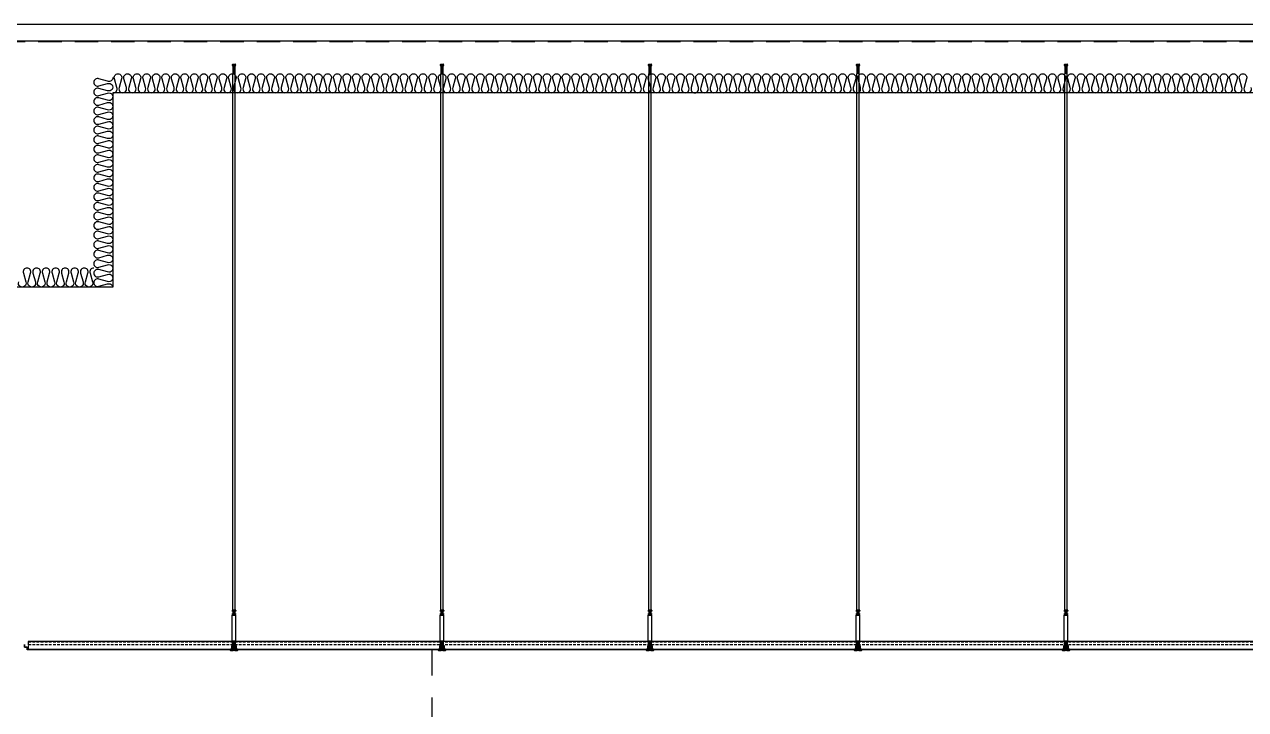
# Model space of a CAD drawing. Header units: millimetres. Extents: x 19868 to 801382, y -4805 to 85279.
# Drawn here: x 138738 to 145783, y 71034 to 74983 of the extents above; entities that cross this region are included whole.
import ezdxf

# ---------------------------------------------------------------- set-up
doc = ezdxf.new("R2010")
doc.units = ezdxf.units.MM
doc.header["$LTSCALE"] = 250
for name, pattern in [('A2', [8, 2, -2, 2, -2]), ('CENTER', [50.8, 31.75, -6.35, 6.35, -6.35]), ('CENTER2', [28.575, 19.05, -3.175, 3.175, -3.175]), ('H1', [1.5, 1, -0.5]), ('HID', [2.8, 1.8, -1]), ('HIDDEN', [9.525, 6.35, -3.175])]:
    doc.linetypes.add(name, pattern=pattern)
for name, color, linetype in [('A-ETC-SERVER', 5, 'H1'), ('A-FIN-8', 8, 'Continuous'), ('A-HAT-WIREMESH', 9, 'g_mesh'), ('A-WP', 1, 'HID'), ('C-1', 252, 'Continuous'), ('C-HANGER', 8, 'Continuous'), ('C-HANGER-C', 8, 'Continuous'), ('C-sec', 252, 'Continuous'), ('C-STL4', 252, 'Continuous'), ('C-STL6', 8, 'Continuous'), ('C-T-BAR MAIN-', 252, 'Continuous'), ('C-삼성엔지니어링_CEILING', 252, 'Continuous'), ('C-압출', 252, 'Continuous'), ('ISL', 251, 'Continuous'), ('MO-S', 3, 'Continuous')]:
    doc.layers.add(name, color=color, linetype=linetype)
doc.layers.add('C-중심선', color=252, linetype='CENTER2', lineweight=20)
doc.styles.add('Gdim', font='')
doc.styles.get('Gdim').set_extended_font_data('Dotum')
doc.linetypes.add('g_mesh', pattern='A,10,-0.8,["X",Gdim,S=0.6,R=0,X=-0.15,Y=-0.3],-0.8', length=11.6)

# ---------------------------------------------------------------- blocks, each defined once
blk = doc.blocks.new('A$C8f9dbc63')
at = {"layer": 'A-ETC-SERVER', "color": 8, "linetype": 'HID', "ltscale": 0.5}
blk.add_line((0, 2650), (0, 4200), dxfattribs=at)
blk = doc.blocks.new('usgh')
at = {"layer": 'C-STL4'}
blk.add_lwpolyline([(1763311, 329517), (1763311, 329599), (1763381, 329599), (1763381, 329517)], close=True, dxfattribs=at)
at = {"layer": 'C-압출', "color": 252, "linetype": 'Continuous', "lineweight": 40, "extrusion": (0, 0, -1)}
for p, q in [((1763325, 329522), (1763320, 329517)), ((1763325, 329599), (1763322, 329596)), ((1763322, 329596), (1763325, 329592)), ((1763325, 329592), (1763322, 329588)), ((1763322, 329588), (1763325, 329584)), ((1763325, 329584), (1763322, 329580)), ((1763322, 329580), (1763325, 329576)), ((1763325, 329576), (1763322, 329572)), ((1763322, 329572), (1763325, 329568)), ((1763325, 329568), (1763322, 329565)), ((1763322, 329565), (1763325, 329561)), ((1763325, 329561), (1763322, 329557)), ((1763322, 329557), (1763325, 329553)), ((1763325, 329553), (1763322, 329549)), ((1763322, 329549), (1763325, 329545)), ((1763325, 329545), (1763322, 329541)), ((1763322, 329541), (1763325, 329538)), ((1763325, 329538), (1763322, 329534)), ((1763322, 329534), (1763325, 329530)), ((1763325, 329530), (1763322, 329526)), ((1763322, 329526), (1763325, 329522)), ((1763363, 329517), (1763368, 329522)), ((1763364, 329596), (1763368, 329599)), ((1763368, 329592), (1763364, 329596)), ((1763364, 329588), (1763368, 329592)), ((1763368, 329584), (1763364, 329588)), ((1763364, 329580), (1763368, 329584)), ((1763368, 329576), (1763364, 329580)), ((1763364, 329572), (1763368, 329576)), ((1763368, 329568), (1763364, 329572)), ((1763364, 329565), (1763368, 329568)), ((1763368, 329561), (1763364, 329565)), ((1763364, 329557), (1763368, 329561)), ((1763368, 329553), (1763364, 329557)), ((1763364, 329549), (1763368, 329553)), ((1763368, 329545), (1763364, 329549)), ((1763364, 329541), (1763368, 329545)), ((1763368, 329538), (1763364, 329541)), ((1763364, 329534), (1763368, 329538)), ((1763368, 329530), (1763364, 329534)), ((1763364, 329526), (1763368, 329530)), ((1763368, 329522), (1763364, 329526))]:
    blk.add_line(p, q, dxfattribs=at)
at = {"layer": 'C-중심선'}
blk.add_line((1763346, 329623), (1763346, 329480), dxfattribs=at)
blk = doc.blocks.new('r6okghj')
at = {"layer": 'C-삼성엔지니어링_CEILING'}
for p, q in [((1770244, 316436), (1770234, 316431)), ((1770244, 316390), (1770234, 316396)), ((1770344, 316436), (1770244, 316436)), ((1770253, 316436), (1770264, 316431)), ((1770253, 316390), (1770264, 316396)), ((1770274, 316436), (1770264, 316431)), ((1770264, 316396), (1770264, 316431)), ((1770274, 316390), (1770264, 316396)), ((1770314, 316436), (1770324, 316431)), ((1770314, 316390), (1770324, 316396)), ((1770334, 316436), (1770324, 316431)), ((1770324, 316396), (1770324, 316431)), ((1770334, 316390), (1770324, 316396)), ((1770344, 316436), (1770354, 316431)), ((1770344, 316390), (1770354, 316396))]:
    blk.add_line(p, q, dxfattribs=at)
for points in [[(1770234, 316431), (1770234, 316396)], [(1770244, 316390), (1770344, 316390)], [(1770354, 316396), (1770354, 316431)]]:
    blk.add_lwpolyline(points, dxfattribs=at)
blk = doc.blocks.new('격자틀-1')
at = {"layer": 'C-HANGER'}
for p, q in [((-16.4, 230.4), (6.3, 230.4)), ((-16.4, 230.4), (-16.4, 228.9)), ((-16.4, 228.9), (6.3, 228.9)), ((6.3, 230.4), (6.3, 228.9))]:
    blk.add_line(p, q, dxfattribs=at)
at = {"layer": 'C-HANGER-C'}
for p, q in [((-16.1, 52.1), (-16.1, 202)), ((6, 202), (-16.1, 202)), ((6, 52.1), (6, 202)), ((6, 52.1), (-16.1, 52.1))]:
    blk.add_line(p, q, dxfattribs=at)
at = {"layer": 'C-STL6', "linetype": 'CENTER2', "ltscale": 20}
blk.add_line((-5, 52.7), (-5, -5), dxfattribs=at)
at = {"layer": 'C-T-BAR MAIN-'}
blk.add_lwpolyline([(-14.3, 41.1), (-14.3, 52.1), (4.2, 52.1), (4.2, 41.1), (2.2, 41.1), (2.2, 50.1), (-12.3, 50.1), (-12.3, 41.1), (-14.3, 41.1)], dxfattribs=at)
at = {"layer": 'C-삼성엔지니어링_CEILING'}
for p, q in [((-10.7, 220.3), (-2.2, 222)), ((-10.7, 220.3), (-9.9, 221.6)), ((-10.7, 218.1), (1, 220.5)), ((-10.7, 220.3), (-9.9, 219.4)), ((-10.7, 218.1), (-9.9, 219.4)), ((-10.7, 215.9), (1, 218.3)), ((-10.7, 218.1), (-9.9, 217.2)), ((-10.7, 215.9), (-9.9, 217.2)), ((-10.7, 213.7), (1, 216.1)), ((-10.7, 215.9), (-9.9, 215)), ((-10.7, 213.7), (-9.9, 215)), ((-10.7, 213.7), (-9.9, 212.8)), ((-10.4, 213.4), (-10.4, 210.8)), ((-10.3, 222), (-9.9, 221.6)), ((-9.9, 221.6), (-7.6, 222)), ((-9.9, 221.6), (-7.6, 222)), ((-9.9, 219.4), (-0.2, 221.3)), ((-9.9, 219.4), (-0.2, 221.3)), ((-9.9, 217.2), (-0.2, 219.1)), ((-9.9, 217.2), (-0.2, 219.1)), ((-9.9, 215), (-0.2, 216.9)), ((-9.9, 215), (-0.2, 216.9)), ((-9.9, 212.8), (-0.2, 214.7)), ((-9.9, 212.8), (-0.2, 214.7)), ((-0.2, 221.3), (0.4, 222)), ((-0.2, 221.3), (1, 220.5)), ((-0.2, 219.1), (1, 220.5)), ((-0.2, 219.1), (1, 218.3)), ((-0.2, 216.9), (1, 218.3)), ((-0.2, 216.9), (1, 216.1)), ((-0.2, 214.7), (1, 216.1)), ((0.3, 215.3), (0.3, 210.8)), ((0.3, 215.3), (0.3, 210.8)), ((-14, 202), (-14, 203.8)), ((-12.4, 210.8), (-13.9, 209.9)), ((-12.4, 203.8), (-13.9, 204.7)), ((2.3, 210.8), (-12.4, 210.8)), ((2.3, 203.8), (-12.4, 203.8)), ((-11.1, 210.8), (-9.5, 209.9)), ((-11.1, 203.8), (-9.5, 204.7)), ((-8, 210.8), (-9.5, 209.9)), ((-9.5, 204.7), (-9.5, 209.9)), ((-8, 203.8), (-9.5, 204.7)), ((-2.1, 210.8), (-0.6, 209.9)), ((-2.1, 203.8), (-0.6, 204.7)), ((1, 210.8), (-0.6, 209.9)), ((-0.6, 204.7), (-0.6, 209.9)), ((1, 203.8), (-0.6, 204.7)), ((2.3, 210.8), (3.8, 209.9)), ((2.3, 203.8), (3.8, 204.7)), ((3.9, 202), (3.9, 203.8))]:
    blk.add_line(p, q, dxfattribs=at)
for points in [[(3.9, 203.8), (-14, 203.8)], [(-13.9, 209.9), (-13.9, 204.7)], [(-12.4, 203.8), (2.3, 203.8)], [(3.8, 204.7), (3.8, 209.9)]]:
    blk.add_lwpolyline(points, dxfattribs=at)
at = {"layer": 'C-압출', "linetype": 'Continuous', "lineweight": 40, "extrusion": (0, 0, -1)}
for p, q in [((-25.1, 0.3), (-25.1, 2.2)), ((-24.8, 2.5), (-12.6, 2.5)), ((-10.1, 0), (-24.8, 0)), ((-12.3, 2.8), (-12.3, 28.3)), ((-10.1, 50), (-8.3, 50)), ((-9.8, 19.7), (-9.8, 18.9)), ((-9.8, 18.9), (-9.2, 18.3)), ((-9.2, 18.3), (-9.8, 17.6)), ((-9.8, 17.6), (-9.2, 17)), ((-9.2, 17), (-9.8, 16.4)), ((-9.8, 16.4), (-9.2, 15.8)), ((-9.2, 15.8), (-9.8, 15.1)), ((-9.8, 15.1), (-9.2, 14.5)), ((-9.2, 14.5), (-9.8, 13.9)), ((-9.8, 13.9), (-9.2, 13.2)), ((-9.2, 13.2), (-9.8, 12.6)), ((-9.8, 12.6), (-9.2, 12)), ((-9.2, 12), (-9.8, 11.4)), ((-9.8, 11.4), (-9.2, 10.8)), ((-9.2, 10.8), (-9.8, 10.1)), ((-9.8, 10.1), (-9.2, 9.5)), ((-9.2, 9.5), (-9.8, 8.9)), ((-9.8, 8.9), (-9.2, 8.2)), ((-9.2, 8.2), (-9.8, 7.6)), ((-9.8, 7.6), (-9.2, 7)), ((-9.2, 7), (-9.8, 6.4)), ((-9.8, 6.4), (-9.2, 5.8)), ((-9.2, 5.8), (-9.8, 5.1)), ((-9.8, 5.1), (-9.2, 4.5)), ((-9.2, 4.5), (-9.8, 3.9)), ((-9.8, 3.9), (-9.2, 3.2)), ((-9.2, 3.2), (-9.8, 2.6)), ((-9.8, 2.6), (-9.2, 2)), ((-9.2, 2), (-9.8, 1.4)), ((-9.8, 1.4), (-9.8, 0.6)), ((-9.8, 0.6), (-9.8, 0.3)), ((-0.6, 20), (-9.5, 20)), ((-8.1, 49.7), (-8.1, 49.5)), ((-2, 49), (-2, 49.7)), ((-1.7, 50), (0.1, 50)), ((-0.9, 17.6), (-0.3, 18.3)), ((-0.3, 17), (-0.9, 17.6)), ((-0.9, 16.4), (-0.3, 17)), ((-0.3, 15.8), (-0.9, 16.4)), ((-0.9, 15.1), (-0.3, 15.8)), ((-0.3, 14.5), (-0.9, 15.1)), ((-0.9, 13.9), (-0.3, 14.5)), ((-0.3, 13.2), (-0.9, 13.9)), ((-0.9, 12.6), (-0.3, 13.2)), ((-0.3, 12), (-0.9, 12.6)), ((-0.9, 11.4), (-0.3, 12)), ((-0.3, 10.8), (-0.9, 11.4)), ((-0.9, 10.1), (-0.3, 10.8)), ((-0.3, 9.5), (-0.9, 10.1)), ((-0.9, 8.9), (-0.3, 9.5)), ((-0.3, 8.2), (-0.9, 8.9)), ((-0.9, 7.6), (-0.3, 8.2)), ((-0.3, 7), (-0.9, 7.6)), ((-0.9, 6.4), (-0.3, 7)), ((-0.3, 5.8), (-0.9, 6.4)), ((-0.9, 5.1), (-0.3, 5.8)), ((-0.3, 4.5), (-0.9, 5.1)), ((-0.9, 3.9), (-0.3, 4.5)), ((-0.3, 3.2), (-0.9, 3.9)), ((-0.9, 2.6), (-0.3, 3.2)), ((-0.3, 2), (-0.9, 2.6)), ((-0.9, 1.4), (-0.3, 2)), ((-0.3, 0.8), (-0.9, 1.4)), ((-0.3, 18.3), (-0.3, 19.7)), ((-0.3, 0.3), (-0.3, 0.8)), ((14.7, 0), (0, 0)), ((2.2, 28.3), (2.2, 2.8)), ((2.5, 2.5), (14.7, 2.5)), ((14.9, 2.2), (14.9, 0.3))]:
    blk.add_line(p, q, dxfattribs=at)
at = {"layer": 'C-압출', "linetype": 'Continuous', "lineweight": 40}
for p, q in [((-12.3, 28.3), (-12.3, 49.7)), ((-12, 50), (-8.3, 50)), ((-9.3, 31.3), (-9.3, 44.7)), ((-9, 45), (-8.3, 45)), ((-9, 31), (-1.1, 31)), ((-8.1, 49.7), (-8.1, 45.3)), ((-2, 49.7), (-2, 45.3)), ((-1.7, 50), (1.9, 50)), ((-1.7, 45), (-1.1, 45)), ((-0.8, 31.3), (-0.8, 44.7)), ((2.2, 28.3), (2.2, 49.7))]:
    blk.add_line(p, q, dxfattribs=at)
at = {"layer": 'C-압출', "linetype": 'Continuous', "lineweight": 40, "extrusion": (0, 0, -1)}
for centre, start, end in [((24.8, 0.3), 270, 0), ((12.6, 2.8), 180, 270), ((10.1, 0.3), 180, 270), ((9.5, 19.7), 0, 90), ((8.3, 49.7), 90, 180), ((1.7, 49.7), 0, 90), ((0.6, 19.7), 90, 180), ((0, 0.3), 270, 0), ((-2.5, 2.8), 270, 0), ((-14.7, 2.2), 90, 180), ((-14.7, 0.3), 180, 270)]:
    blk.add_arc(centre, 0.3, start, end, dxfattribs=at)
at = {"layer": 'C-압출', "linetype": 'Continuous', "lineweight": 40}
for centre, start, end in [((-12, 49.7), 90, 180), ((-9, 44.7), 90, 180), ((-9, 31.3), 180, 270), ((-8.3, 49.7), 0, 90), ((-8.3, 45.3), 270, 0), ((-1.7, 45.3), 180, 270), ((-1.1, 44.7), 0, 90), ((-1.1, 31.3), 270, 0), ((1.9, 49.7), 0, 90)]:
    blk.add_arc(centre, 0.3, start, end, dxfattribs=at)
at = {"layer": 'C-압출'}
blk.add_arc((-1.7, 49.7), 0.3, 90, 180, dxfattribs=at)
at = {"layer": 'C-중심선', "linetype": 'CENTER', "lineweight": 5}
blk.add_line((-14.5, 25.5), (4.4, 25.5), dxfattribs=at)
at = {"layer": 'C-HANGER-C'}
for name, p, xscale, yscale, zscale in [('r6okghj', (-263370.1, -46847), 0.1487691112046762, 0.1487691112046762, 0.1487691112046762), ('usgh', (-176673.6, -32977.4), 0.1001893939418906, 0.1001893939418906, 0.1001893939418906)]:
    blk.add_blockref(name, p, dxfattribs=dict(at, xscale=xscale, yscale=yscale, zscale=zscale))

msp = doc.modelspace()

# ---------------------------------------------------------------- linework, layer by layer
at = {"layer": 'A-FIN-8'}
msp.add_line((159320, 74886.9), (117956.4, 74886.9), dxfattribs=at)
at = {"layer": 'A-HAT-WIREMESH', "ltscale": 0.6}
msp.add_line((159330.2, 74982.9), (117946.2, 74982.9), dxfattribs=at)
at = {"layer": 'A-WP', "ltscale": 0.3}
msp.add_line((159323.1, 74881.9), (117953.4, 74881.9), dxfattribs=at)
at = {"layer": 'C-1', "linetype": 'A2'}
for p, q in [((139938.5, 74746.1), (139937.4, 74748.9)), ((139937.9, 74750), (139943.6, 74751.2)), ((139942.3, 74741.7), (139938, 74751.5)), ((139939.5, 74753.8), (139954.7, 74753.8)), ((139947.1, 74742.5), (139944.5, 74750.7)), ((139947.1, 74742.5), (139949.7, 74750.7)), ((139950.7, 74751.2), (139956.3, 74750)), ((139952, 74741.7), (139956.2, 74751.5)), ((139955.7, 74746.1), (139956.9, 74748.9)), ((141138.5, 74746.1), (141137.4, 74748.9)), ((141137.9, 74750), (141143.6, 74751.2)), ((141142.3, 74741.7), (141138, 74751.5)), ((141139.5, 74753.8), (141154.7, 74753.8)), ((141147.1, 74742.5), (141144.5, 74750.7)), ((141147.1, 74742.5), (141149.7, 74750.7)), ((141150.7, 74751.2), (141156.3, 74750)), ((141152, 74741.7), (141156.2, 74751.5)), ((141155.7, 74746.1), (141156.9, 74748.9)), ((142338.5, 74746.1), (142337.4, 74748.9)), ((142337.9, 74750), (142343.6, 74751.2)), ((142342.3, 74741.7), (142338, 74751.5)), ((142339.5, 74753.8), (142354.7, 74753.8)), ((142347.1, 74742.5), (142344.5, 74750.7)), ((142347.1, 74742.5), (142349.7, 74750.7)), ((142350.7, 74751.2), (142356.3, 74750)), ((142352, 74741.7), (142356.2, 74751.5)), ((142355.7, 74746.1), (142356.9, 74748.9)), ((143538.5, 74746.1), (143537.4, 74748.9)), ((143537.9, 74750), (143543.6, 74751.2)), ((143542.3, 74741.7), (143538, 74751.5)), ((143539.5, 74753.8), (143554.7, 74753.8)), ((143547.1, 74742.5), (143544.5, 74750.7)), ((143547.1, 74742.5), (143549.7, 74750.7)), ((143550.7, 74751.2), (143556.3, 74750)), ((143552, 74741.7), (143556.2, 74751.5)), ((143555.7, 74746.1), (143556.9, 74748.9)), ((144738.5, 74746.1), (144737.4, 74748.9)), ((144737.9, 74750), (144743.6, 74751.2)), ((144742.3, 74741.7), (144738, 74751.5)), ((144739.5, 74753.8), (144754.7, 74753.8)), ((144747.1, 74742.5), (144744.5, 74750.7)), ((144747.1, 74742.5), (144749.7, 74750.7)), ((144750.7, 74751.2), (144756.3, 74750)), ((144752, 74741.7), (144756.2, 74751.5)), ((144755.7, 74746.1), (144756.9, 74748.9)), ((139938.5, 74746.1), (139939.4, 74746.4)), ((139939.2, 74744.4), (139940, 74744.7)), ((139940.2, 74741.7), (139939.2, 74744.4)), ((139940, 74744.7), (139939.4, 74746.4)), ((139940.2, 74741.7), (139940.2, 74698.9)), ((139942.3, 74741.7), (139942.3, 74698.9)), ((139952, 74698.9), (139952, 74741.7)), ((139954, 74741.7), (139955.1, 74744.4)), ((139954, 74698.9), (139954, 74741.7)), ((139954.2, 74744.7), (139954.8, 74746.4)), ((139955.1, 74744.4), (139954.2, 74744.7)), ((139955.7, 74746.1), (139954.8, 74746.4)), ((141138.5, 74746.1), (141139.4, 74746.4)), ((141139.2, 74744.4), (141140, 74744.7)), ((141140.2, 74741.7), (141139.2, 74744.4)), ((141140, 74744.7), (141139.4, 74746.4)), ((141140.2, 74741.7), (141140.2, 74698.9)), ((141142.3, 74741.7), (141142.3, 74698.9)), ((141152, 74698.9), (141152, 74741.7)), ((141154, 74741.7), (141155.1, 74744.4)), ((141154, 74698.9), (141154, 74741.7)), ((141154.2, 74744.7), (141154.8, 74746.4)), ((141155.1, 74744.4), (141154.2, 74744.7)), ((141155.7, 74746.1), (141154.8, 74746.4)), ((142338.5, 74746.1), (142339.4, 74746.4)), ((142339.2, 74744.4), (142340, 74744.7)), ((142340.2, 74741.7), (142339.2, 74744.4)), ((142340, 74744.7), (142339.4, 74746.4)), ((142340.2, 74741.7), (142340.2, 74698.9)), ((142342.3, 74741.7), (142342.3, 74698.9)), ((142352, 74698.9), (142352, 74741.7)), ((142354, 74741.7), (142355.1, 74744.4)), ((142354, 74698.9), (142354, 74741.7)), ((142354.2, 74744.7), (142354.8, 74746.4)), ((142355.1, 74744.4), (142354.2, 74744.7)), ((142355.7, 74746.1), (142354.8, 74746.4)), ((143538.5, 74746.1), (143539.4, 74746.4)), ((143539.2, 74744.4), (143540, 74744.7)), ((143540.2, 74741.7), (143539.2, 74744.4)), ((143540, 74744.7), (143539.4, 74746.4)), ((143540.2, 74741.7), (143540.2, 74698.9)), ((143542.3, 74741.7), (143542.3, 74698.9)), ((143552, 74698.9), (143552, 74741.7)), ((143554, 74741.7), (143555.1, 74744.4)), ((143554, 74698.9), (143554, 74741.7)), ((143554.2, 74744.7), (143554.8, 74746.4)), ((143555.1, 74744.4), (143554.2, 74744.7)), ((143555.7, 74746.1), (143554.8, 74746.4)), ((144738.5, 74746.1), (144739.4, 74746.4)), ((144739.2, 74744.4), (144740, 74744.7)), ((144740.2, 74741.7), (144739.2, 74744.4)), ((144740, 74744.7), (144739.4, 74746.4)), ((144740.2, 74741.7), (144740.2, 74698.9)), ((144742.3, 74741.7), (144742.3, 74698.9)), ((144752, 74698.9), (144752, 74741.7)), ((144754, 74741.7), (144755.1, 74744.4)), ((144754, 74698.9), (144754, 74741.7)), ((144754.2, 74744.7), (144754.8, 74746.4)), ((144755.1, 74744.4), (144754.2, 74744.7)), ((144755.7, 74746.1), (144754.8, 74746.4))]:
    msp.add_line(p, q, dxfattribs=at)
for centre, radius, start, end in [((139938.1, 74749.2), 0.808, 102.52881, 201.80141), ((139939.5, 74752.2), 1.62, 90, 203.42869), ((139943.7, 74750.4), 0.808, 17.65012, 102.52881), ((139950.5, 74750.4), 0.808, 77.47119, 162.34988), ((139954.7, 74752.2), 1.62, 336.57131, 90), ((139956.1, 74749.2), 0.808, 338.19859, 77.47119), ((141138.1, 74749.2), 0.808, 102.52881, 201.80141), ((141139.5, 74752.2), 1.62, 90, 203.42869), ((141143.7, 74750.4), 0.808, 17.65012, 102.52881), ((141150.5, 74750.4), 0.808, 77.47119, 162.34988), ((141154.7, 74752.2), 1.62, 336.57131, 90), ((141156.1, 74749.2), 0.808, 338.19859, 77.47119), ((142338.1, 74749.2), 0.808, 102.52881, 201.80141), ((142339.5, 74752.2), 1.62, 90, 203.42869), ((142343.7, 74750.4), 0.808, 17.65012, 102.52881), ((142350.5, 74750.4), 0.808, 77.47119, 162.34988), ((142354.7, 74752.2), 1.62, 336.57131, 90), ((142356.1, 74749.2), 0.808, 338.19859, 77.47119), ((143538.1, 74749.2), 0.808, 102.52881, 201.80141), ((143539.5, 74752.2), 1.62, 90, 203.42869), ((143543.7, 74750.4), 0.808, 17.65012, 102.52881), ((143550.5, 74750.4), 0.808, 77.47119, 162.34988), ((143554.7, 74752.2), 1.62, 336.57131, 90), ((143556.1, 74749.2), 0.808, 338.19859, 77.47119), ((144738.1, 74749.2), 0.808, 102.52881, 201.80141), ((144739.5, 74752.2), 1.62, 90, 203.42869), ((144743.7, 74750.4), 0.808, 17.65012, 102.52881), ((144750.5, 74750.4), 0.808, 77.47119, 162.34988), ((144754.7, 74752.2), 1.62, 336.57131, 90), ((144756.1, 74749.2), 0.808, 338.19859, 77.47119)]:
    msp.add_arc(centre, radius, start, end, dxfattribs=at)
at = {"layer": 'C-HANGER'}
for p, q in [((139940, 71606.9), (139940, 74698.9)), ((139940.9, 71606.9), (139940.9, 74698.9)), ((139953.4, 71606.9), (139953.4, 74698.9)), ((139954.3, 71606.9), (139954.3, 74698.9)), ((141140, 71606.9), (141140, 74698.9)), ((141140.9, 71606.9), (141140.9, 74698.9)), ((141153.4, 71606.9), (141153.4, 74698.9)), ((141154.3, 71606.9), (141154.3, 74698.9)), ((142340, 71606.9), (142340, 74698.9)), ((142340.9, 71606.9), (142340.9, 74698.9)), ((142353.4, 71606.9), (142353.4, 74698.9)), ((142354.3, 71606.9), (142354.3, 74698.9)), ((143540, 71606.9), (143540, 74698.9)), ((143540.9, 71606.9), (143540.9, 74698.9)), ((143553.4, 71606.9), (143553.4, 74698.9)), ((143554.3, 71606.9), (143554.3, 74698.9)), ((144740, 71606.9), (144740, 74698.9)), ((144740.9, 71606.9), (144740.9, 74698.9)), ((144753.4, 71606.9), (144753.4, 74698.9)), ((144754.3, 71606.9), (144754.3, 74698.9))]:
    msp.add_line(p, q, dxfattribs=at)
at = {"layer": 'C-sec'}
for points in [[(139933.2, 71379.7), (138761.1, 71379.7, -0.361786), (138760.8, 71380), (138760.8, 71401.7), (138760.1, 71401.7), (138760.1, 71379.2, 0.414214), (138760.4, 71378.9), (139933.8, 71378.9, 0.414214), (139934.1, 71379.2), (139934.1, 71401.7), (139933.4, 71401.7), (139933.4, 71380, -0.414214), (139933.1, 71379.7)], [(141133.2, 71379.7), (139961.1, 71379.7, -0.361786), (139960.8, 71380), (139960.8, 71401.7), (139960.1, 71401.7), (139960.1, 71379.2, 0.414214), (139960.4, 71378.9), (141133.8, 71378.9, 0.414214), (141134.1, 71379.2), (141134.1, 71401.7), (141133.4, 71401.7), (141133.4, 71380, -0.414214), (141133.1, 71379.7)], [(142333.2, 71379.7), (141161.1, 71379.7, -0.361786), (141160.8, 71380), (141160.8, 71401.7), (141160.1, 71401.7), (141160.1, 71379.2, 0.414214), (141160.4, 71378.9), (142333.8, 71378.9, 0.414214), (142334.1, 71379.2), (142334.1, 71401.7), (142333.4, 71401.7), (142333.4, 71380, -0.414214), (142333.1, 71379.7)], [(143533.2, 71379.7), (142361.1, 71379.7, -0.361786), (142360.8, 71380), (142360.8, 71401.7), (142360.1, 71401.7), (142360.1, 71379.2, 0.414214), (142360.4, 71378.9), (143533.8, 71378.9, 0.414214), (143534.1, 71379.2), (143534.1, 71401.7), (143533.4, 71401.7), (143533.4, 71380, -0.414214), (143533.1, 71379.7)], [(144733.2, 71379.7), (143561.1, 71379.7, -0.361786), (143560.8, 71380), (143560.8, 71401.7), (143560.1, 71401.7), (143560.1, 71379.2, 0.414214), (143560.4, 71378.9), (144733.8, 71378.9, 0.414214), (144734.1, 71379.2), (144734.1, 71401.7), (144733.4, 71401.7), (144733.4, 71380, -0.414214), (144733.1, 71379.7)], [(145933.2, 71379.7), (144761.1, 71379.7, -0.361786), (144760.8, 71380), (144760.8, 71401.7), (144760.1, 71401.7), (144760.1, 71379.2, 0.414214), (144760.4, 71378.9), (145933.8, 71378.9, 0.414214), (145934.1, 71379.2), (145934.1, 71401.7), (145933.4, 71401.7), (145933.4, 71380, -0.414214), (145933.1, 71379.7)]]:
    msp.add_lwpolyline(points, format="xyb", dxfattribs=at)
at = {"layer": 'C-STL6'}
for p, q in [((154016.2, 71426.4), (138760.1, 71426.4)), ((138760.1, 71426.4), (138760.1, 71407.5))]:
    msp.add_line(p, q, dxfattribs=at)
at = {"layer": 'C-STL6', "linetype": 'HIDDEN', "ltscale": 0.01}
for p, q in [((154016.2, 71421.5), (138760.1, 71421.5)), ((154016.2, 71407.5), (138760.1, 71407.5))]:
    msp.add_line(p, q, dxfattribs=at)
at = {"layer": 'ISL'}
for points in [[(139250.7, 74588.9, 0.524933), (139271.3, 74618.7), (139257.6, 74669.1, -0.524856), (139278.2, 74698.9, -0.524856), (139298.8, 74669.1), (139285.1, 74618.7, 1.449198), (139326.3, 74618.7), (139312.6, 74669.1, -0.524856), (139333.2, 74698.9, -0.524856), (139353.8, 74669.1), (139340.1, 74618.7, 1.449198), (139381.3, 74618.7), (139367.6, 74669.1, -0.524856), (139388.2, 74698.9, -0.524856), (139408.8, 74669.1), (139395.1, 74618.7, 1.449198), (139436.3, 74618.7), (139422.6, 74669.1, -0.524856), (139443.2, 74698.9, -0.524856), (139463.8, 74669.1), (139450.1, 74618.7, 1.449198), (139491.3, 74618.7), (139477.6, 74669.1, -0.524856), (139498.2, 74698.9, -0.524856), (139518.8, 74669.1), (139505.1, 74618.7, 1.449198), (139546.3, 74618.7), (139532.6, 74669.1, -0.524856), (139553.2, 74698.9, -0.524856), (139573.8, 74669.1), (139560.1, 74618.7, 1.449198), (139601.3, 74618.7), (139587.6, 74669.1, -0.524856), (139608.2, 74698.9, -0.524856), (139628.8, 74669.1), (139615.1, 74618.7, 1.449198), (139656.3, 74618.7), (139642.6, 74669.1, -0.524856), (139663.2, 74698.9, -0.524856), (139683.8, 74669.1), (139670.1, 74618.7, 1.449198), (139711.3, 74618.7), (139697.6, 74669.1, -0.524856), (139718.2, 74698.9, -0.524856), (139738.8, 74669.1), (139725.1, 74618.7, 1.449198), (139766.3, 74618.7), (139752.6, 74669.1, -0.524856), (139773.2, 74698.9, -0.524856), (139793.8, 74669.1), (139780.1, 74618.7, 1.449198), (139821.3, 74618.7), (139807.6, 74669.1, -0.524856), (139828.2, 74698.9, -0.524856), (139848.8, 74669.1), (139835.1, 74618.7, 1.449198), (139876.3, 74618.7), (139862.6, 74669.1, -0.524856), (139883.2, 74698.9, -0.524856), (139903.8, 74669.1), (139890.1, 74618.7, 1.449198), (139931.3, 74618.7), (139917.6, 74669.1, -0.524856), (139938.2, 74698.9, -0.524856), (139958.8, 74669.1), (139945.1, 74618.7, 1.449198), (139986.3, 74618.7), (139972.6, 74669.1, -0.524856), (139993.2, 74698.9, -0.524856), (140013.8, 74669.1), (140000.1, 74618.7, 1.449198), (140041.3, 74618.7), (140027.6, 74669.1, -0.524856), (140048.2, 74698.9, -0.524856), (140068.8, 74669.1), (140055.1, 74618.7, 1.449198), (140096.3, 74618.7), (140082.6, 74669.1, -0.524856), (140103.2, 74698.9, -0.524856), (140123.8, 74669.1), (140110.1, 74618.7, 1.449198), (140151.3, 74618.7), (140137.6, 74669.1, -0.524856), (140158.2, 74698.9, -0.524856), (140178.8, 74669.1), (140165.1, 74618.7, 1.449198), (140206.3, 74618.7), (140192.6, 74669.1, -0.524856), (140213.2, 74698.9, -0.524856), (140233.8, 74669.1), (140220.1, 74618.7, 1.449198), (140261.3, 74618.7), (140247.6, 74669.1, -0.524856), (140268.2, 74698.9, -0.524856), (140288.8, 74669.1), (140275.1, 74618.7, 1.449198), (140316.3, 74618.7), (140302.6, 74669.1, -0.524856), (140323.2, 74698.9, -0.524856), (140343.8, 74669.1), (140330.1, 74618.7, 1.449198), (140371.3, 74618.7), (140357.6, 74669.1, -0.524856), (140378.2, 74698.9, -0.524856), (140398.8, 74669.1), (140385.1, 74618.7, 1.449198), (140426.3, 74618.7), (140412.6, 74669.1, -0.524856), (140433.2, 74698.9, -0.524856), (140453.8, 74669.1), (140440.1, 74618.7, 1.449198), (140481.3, 74618.7), (140467.6, 74669.1, -0.524856), (140488.2, 74698.9, -0.524856), (140508.8, 74669.1), (140495.1, 74618.7, 1.449198), (140536.3, 74618.7), (140522.6, 74669.1, -0.524856), (140543.2, 74698.9, -0.524856), (140563.8, 74669.1), (140550.1, 74618.7, 1.449198), (140591.3, 74618.7), (140577.6, 74669.1, -0.524856), (140598.2, 74698.9, -0.524856), (140618.8, 74669.1), (140605.1, 74618.7, 1.449198), (140646.3, 74618.7), (140632.6, 74669.1, -0.524856), (140653.2, 74698.9, -0.524856), (140673.8, 74669.1), (140660.1, 74618.7, 1.449198), (140701.3, 74618.7), (140687.6, 74669.1, -0.524856), (140708.2, 74698.9, -0.524856), (140728.8, 74669.1), (140715.1, 74618.7, 1.449198), (140756.3, 74618.7), (140742.6, 74669.1, -0.524856), (140763.2, 74698.9, -0.524856), (140783.8, 74669.1), (140770.1, 74618.7, 1.449198), (140811.3, 74618.7), (140797.6, 74669.1, -0.524856), (140818.2, 74698.9, -0.524856), (140838.8, 74669.1), (140825.1, 74618.7, 1.449198), (140866.3, 74618.7), (140852.6, 74669.1, -0.524856), (140873.2, 74698.9, -0.524856), (140893.8, 74669.1), (140880.1, 74618.7, 1.449198), (140921.3, 74618.7), (140907.6, 74669.1, -0.524856), (140928.2, 74698.9, -0.524856), (140948.8, 74669.1), (140935.1, 74618.7, 1.449198), (140976.3, 74618.7), (140962.6, 74669.1, -0.524856), (140983.2, 74698.9, -0.524856), (141003.8, 74669.1), (140990.1, 74618.7, 1.449198), (141031.3, 74618.7), (141017.6, 74669.1, -0.524856), (141038.2, 74698.9, -0.524856), (141058.8, 74669.1), (141045.1, 74618.7, 1.449198), (141086.3, 74618.7), (141072.6, 74669.1, -0.524856), (141093.2, 74698.9, -0.524856), (141113.8, 74669.1), (141100.1, 74618.7, 1.449198), (141141.3, 74618.7), (141127.6, 74669.1, -0.524856), (141148.2, 74698.9, -0.524856), (141168.8, 74669.1), (141155.1, 74618.7, 1.449198), (141196.3, 74618.7), (141182.6, 74669.1, -0.524856), (141203.2, 74698.9, -0.524856), (141223.8, 74669.1), (141210.1, 74618.7, 1.449198), (141251.3, 74618.7), (141237.6, 74669.1, -0.524856), (141258.2, 74698.9, -0.524856), (141278.8, 74669.1), (141265.1, 74618.7, 1.449198), (141306.3, 74618.7), (141292.6, 74669.1, -0.524856), (141313.2, 74698.9, -0.524856), (141333.8, 74669.1), (141320.1, 74618.7, 1.449198), (141361.3, 74618.7), (141347.6, 74669.1, -0.524856), (141368.2, 74698.9, -0.524856), (141388.8, 74669.1), (141375.1, 74618.7, 1.449198), (141416.3, 74618.7), (141402.6, 74669.1, -0.524856), (141423.2, 74698.9, -0.524856), (141443.8, 74669.1), (141430.1, 74618.7, 1.449198), (141471.3, 74618.7), (141457.6, 74669.1, -0.524856), (141478.2, 74698.9, -0.524856), (141498.8, 74669.1), (141485.1, 74618.7, 1.449198), (141526.3, 74618.7), (141512.6, 74669.1, -0.524856), (141533.2, 74698.9, -0.524856), (141553.8, 74669.1), (141540.1, 74618.7, 1.449198), (141581.3, 74618.7), (141567.6, 74669.1, -0.524856), (141588.2, 74698.9, -0.524856), (141608.8, 74669.1), (141595.1, 74618.7, 1.449198), (141636.3, 74618.7), (141622.6, 74669.1, -0.524856), (141643.2, 74698.9, -0.524856), (141663.8, 74669.1), (141650.1, 74618.7, 1.449198), (141691.3, 74618.7), (141677.6, 74669.1, -0.524856), (141698.2, 74698.9, -0.524856), (141718.8, 74669.1), (141705.1, 74618.7, 1.449198), (141746.3, 74618.7), (141732.6, 74669.1, -0.524856), (141753.2, 74698.9, -0.524856), (141773.8, 74669.1), (141760.1, 74618.7, 1.449198), (141801.3, 74618.7), (141787.6, 74669.1, -0.524856), (141808.2, 74698.9, -0.524856), (141828.8, 74669.1), (141815.1, 74618.7, 1.449198), (141856.3, 74618.7), (141842.6, 74669.1, -0.524856), (141863.2, 74698.9, -0.524856), (141883.8, 74669.1), (141870.1, 74618.7, 1.449198), (141911.3, 74618.7), (141897.6, 74669.1, -0.524856), (141918.2, 74698.9, -0.524856), (141938.8, 74669.1), (141925.1, 74618.7, 1.449198), (141966.3, 74618.7), (141952.6, 74669.1, -0.524856), (141973.2, 74698.9, -0.524856), (141993.8, 74669.1), (141980.1, 74618.7, 1.449198), (142021.3, 74618.7), (142007.6, 74669.1, -0.524856), (142028.2, 74698.9, -0.524856), (142048.8, 74669.1), (142035.1, 74618.7, 1.449198), (142076.3, 74618.7), (142062.6, 74669.1, -0.524856), (142083.2, 74698.9, -0.524856), (142103.8, 74669.1), (142090.1, 74618.7, 1.449198), (142131.3, 74618.7), (142117.6, 74669.1, -0.524856), (142138.2, 74698.9, -0.524856), (142158.8, 74669.1), (142145.1, 74618.7, 1.449198), (142186.3, 74618.7), (142172.6, 74669.1, -0.524856), (142193.2, 74698.9, -0.524856), (142213.8, 74669.1), (142200.1, 74618.7, 1.449198), (142241.3, 74618.7), (142227.6, 74669.1, -0.524856), (142248.2, 74698.9, -0.524856), (142268.8, 74669.1), (142255.1, 74618.7, 1.449198), (142296.3, 74618.7), (142282.6, 74669.1, -0.524856), (142303.2, 74698.9, -0.524856), (142323.8, 74669.1), (142310.1, 74618.7, 1.449198), (142351.3, 74618.7), (142337.6, 74669.1, -0.524856), (142358.2, 74698.9, -0.524856), (142378.8, 74669.1), (142365.1, 74618.7, 1.449198), (142406.3, 74618.7), (142392.6, 74669.1, -0.524856), (142413.2, 74698.9, -0.524856), (142433.8, 74669.1), (142420.1, 74618.7, 1.449198), (142461.3, 74618.7), (142447.6, 74669.1, -0.524856), (142468.2, 74698.9, -0.524856), (142488.8, 74669.1), (142475.1, 74618.7, 1.449198), (142516.3, 74618.7), (142502.6, 74669.1, -0.524856), (142523.2, 74698.9, -0.524856), (142543.8, 74669.1), (142530.1, 74618.7, 1.449198), (142571.3, 74618.7), (142557.6, 74669.1, -0.524856), (142578.2, 74698.9, -0.524856), (142598.8, 74669.1), (142585.1, 74618.7, 0.524933), (142605.7, 74588.9, 0.524933), (142626.3, 74618.7), (142612.6, 74669.1, -0.524856), (142633.2, 74698.9, -0.524856), (142653.8, 74669.1), (142640.1, 74618.7, 1.449198), (142681.3, 74618.7), (142667.6, 74669.1, -0.524856), (142688.2, 74698.9, -0.524856), (142708.8, 74669.1), (142695.1, 74618.7, 1.449198), (142736.3, 74618.7), (142722.6, 74669.1, -0.524856), (142743.2, 74698.9, -0.524856), (142763.8, 74669.1), (142750.1, 74618.7, 1.449198), (142791.3, 74618.7), (142777.6, 74669.1, -0.524856), (142798.2, 74698.9, -0.524856), (142818.8, 74669.1), (142805.1, 74618.7, 1.449198), (142846.3, 74618.7), (142832.6, 74669.1, -0.524856), (142853.2, 74698.9, -0.524856), (142873.8, 74669.1), (142860.1, 74618.7, 1.449198), (142901.3, 74618.7), (142887.6, 74669.1, -0.524856), (142908.2, 74698.9, -0.524856), (142928.8, 74669.1), (142915.1, 74618.7, 1.449198), (142956.3, 74618.7), (142942.6, 74669.1, -0.524856), (142963.2, 74698.9, -0.524856), (142983.8, 74669.1), (142970.1, 74618.7, 1.449198), (143011.3, 74618.7), (142997.6, 74669.1, -0.524856), (143018.2, 74698.9, -0.524856), (143038.8, 74669.1), (143025.1, 74618.7, 1.449198), (143066.3, 74618.7), (143052.6, 74669.1, -0.524855), (143073.2, 74698.9, -0.524855), (143093.8, 74669.1), (143080.1, 74618.7, 1.449198), (143121.3, 74618.7), (143107.6, 74669.1, -0.524856), (143128.2, 74698.9, -0.524856), (143148.8, 74669.1), (143135.1, 74618.7, 1.449198), (143176.3, 74618.7), (143162.6, 74669.1, -0.524856), (143183.2, 74698.9, -0.524856), (143203.8, 74669.1), (143190.1, 74618.7, 1.449198), (143231.3, 74618.7), (143217.6, 74669.1, -0.524856), (143238.2, 74698.9, -0.524856), (143258.8, 74669.1), (143245.1, 74618.7, 1.449198), (143286.3, 74618.7), (143272.6, 74669.1, -0.524856), (143293.2, 74698.9, -0.524856), (143313.8, 74669.1), (143300.1, 74618.7, 1.449198), (143341.3, 74618.7), (143327.6, 74669.1, -0.524856), (143348.2, 74698.9, -0.524856), (143368.8, 74669.1), (143355.1, 74618.7, 1.449198), (143396.3, 74618.7), (143382.6, 74669.1, -0.524856), (143403.2, 74698.9, -0.524856), (143423.8, 74669.1), (143410.1, 74618.7, 1.449198), (143451.3, 74618.7), (143437.6, 74669.1, -0.524856), (143458.2, 74698.9, -0.524856), (143478.8, 74669.1), (143465.1, 74618.7, 1.449198), (143506.3, 74618.7), (143492.6, 74669.1, -0.524856), (143513.2, 74698.9, -0.524856), (143533.8, 74669.1), (143520.1, 74618.7, 0.524933), (143540.7, 74588.9, 0.524933), (143561.3, 74618.7), (143547.6, 74669.1, -0.524856), (143568.2, 74698.9, -0.524856), (143588.8, 74669.1), (143575.1, 74618.7, 1.449198), (143616.3, 74618.7), (143602.6, 74669.1, -0.524856), (143623.2, 74698.9, -0.524856), (143643.8, 74669.1), (143630.1, 74618.7, 1.449198), (143671.3, 74618.7), (143657.6, 74669.1, -0.524856), (143678.2, 74698.9, -0.524856), (143698.8, 74669.1), (143685.1, 74618.7, 1.449198), (143726.3, 74618.7), (143712.6, 74669.1, -0.524856), (143733.2, 74698.9, -0.524856), (143753.8, 74669.1), (143740.1, 74618.7, 1.449198), (143781.3, 74618.7), (143767.6, 74669.1, -0.524856), (143788.2, 74698.9, -0.524856), (143808.8, 74669.1), (143795.1, 74618.7, 1.449198), (143836.3, 74618.7), (143822.6, 74669.1, -0.524856), (143843.2, 74698.9, -0.524856), (143863.8, 74669.1), (143850.1, 74618.7, 1.449198), (143891.3, 74618.7), (143877.6, 74669.1, -0.524856), (143898.2, 74698.9, -0.524856), (143918.8, 74669.1), (143905.1, 74618.7, 1.449198), (143946.3, 74618.7), (143932.6, 74669.1, -0.524856), (143953.2, 74698.9, -0.524856), (143973.8, 74669.1), (143960.1, 74618.7, 1.449198), (144001.3, 74618.7), (143987.6, 74669.1, -0.524856), (144008.2, 74698.9, -0.524856), (144028.8, 74669.1), (144015.1, 74618.7, 1.449198), (144056.3, 74618.7), (144042.6, 74669.1, -0.524856), (144063.2, 74698.9, -0.524856), (144083.8, 74669.1), (144070.1, 74618.7, 1.449198), (144111.3, 74618.7), (144097.6, 74669.1, -0.524856), (144118.2, 74698.9, -0.524856), (144138.8, 74669.1), (144125.1, 74618.7, 1.449198), (144166.3, 74618.7), (144152.6, 74669.1, -0.524856), (144173.2, 74698.9, -0.524856), (144193.8, 74669.1), (144180.1, 74618.7, 1.449198), (144221.3, 74618.7), (144207.6, 74669.1, -0.524856), (144228.2, 74698.9, -0.524856), (144248.8, 74669.1), (144235.1, 74618.7, 1.449198), (144276.3, 74618.7), (144262.6, 74669.1, -0.524856), (144283.2, 74698.9, -0.524856), (144303.8, 74669.1), (144290.1, 74618.7, 1.449198), (144331.3, 74618.7), (144317.6, 74669.1, -0.524856), (144338.2, 74698.9, -0.524856), (144358.8, 74669.1), (144345.1, 74618.7, 1.449198), (144386.3, 74618.7), (144372.6, 74669.1, -0.524856), (144393.2, 74698.9, -0.524856), (144413.8, 74669.1), (144400.1, 74618.7, 1.449198), (144441.3, 74618.7), (144427.6, 74669.1, -0.524856), (144448.2, 74698.9, -0.524856), (144468.8, 74669.1), (144455.1, 74618.7, 1.449198), (144496.3, 74618.7), (144482.6, 74669.1, -0.524856), (144503.2, 74698.9, -0.524856), (144523.8, 74669.1), (144510.1, 74618.7, 1.449198), (144551.3, 74618.7), (144537.6, 74669.1, -0.524856), (144558.2, 74698.9, -0.524856), (144578.8, 74669.1), (144565.1, 74618.7, 1.449198), (144606.3, 74618.7), (144592.6, 74669.1, -0.524856), (144613.2, 74698.9, -0.524856), (144633.8, 74669.1), (144620.1, 74618.7, 1.449198), (144661.3, 74618.7), (144647.6, 74669.1, -0.524856), (144668.2, 74698.9, -0.524856), (144688.8, 74669.1), (144675.1, 74618.7, 1.449198), (144716.3, 74618.7), (144702.6, 74669.1, -0.524856), (144723.2, 74698.9, -0.524856), (144743.8, 74669.1), (144730.1, 74618.7, 1.449198), (144771.3, 74618.7), (144757.6, 74669.1, -0.524856), (144778.2, 74698.9, -0.524856), (144798.8, 74669.1), (144785.1, 74618.7, 1.449198), (144826.3, 74618.7), (144812.6, 74669.1, -0.524856), (144833.2, 74698.9, -0.524856), (144853.8, 74669.1), (144840.1, 74618.7, 1.449198), (144881.3, 74618.7), (144867.6, 74669.1, -0.524856), (144888.2, 74698.9, -0.524856), (144908.8, 74669.1), (144895.1, 74618.7, 1.449198), (144936.3, 74618.7), (144922.6, 74669.1, -0.524856), (144943.2, 74698.9, -0.524856), (144963.8, 74669.1), (144950.1, 74618.7, 1.449198), (144991.3, 74618.7), (144977.6, 74669.1, -0.524856), (144998.2, 74698.9, -0.524856), (145018.8, 74669.1), (145005.1, 74618.7, 1.449198), (145046.3, 74618.7), (145032.6, 74669.1, -0.524856), (145053.2, 74698.9, -0.524856), (145073.8, 74669.1), (145060.1, 74618.7, 1.449198), (145101.3, 74618.7), (145087.6, 74669.1, -0.524856), (145108.2, 74698.9, -0.524856), (145128.8, 74669.1), (145115.1, 74618.7, 1.449198), (145156.3, 74618.7), (145142.6, 74669.1, -0.524856), (145163.2, 74698.9, -0.524856), (145183.8, 74669.1), (145170.1, 74618.7, 1.449198), (145211.3, 74618.7), (145197.6, 74669.1, -0.524856), (145218.2, 74698.9, -0.524856), (145238.8, 74669.1), (145225.1, 74618.7, 1.449198), (145266.3, 74618.7), (145252.6, 74669.1, -0.524856), (145273.2, 74698.9, -0.524856), (145293.8, 74669.1), (145280.1, 74618.7, 1.449198), (145321.3, 74618.7), (145307.6, 74669.1, -0.524856), (145328.2, 74698.9, -0.524856), (145348.8, 74669.1), (145335.1, 74618.7, 1.449198), (145376.3, 74618.7), (145362.6, 74669.1, -0.524856), (145383.2, 74698.9, -0.524856), (145403.8, 74669.1), (145390.1, 74618.7, 1.449198), (145431.3, 74618.7), (145417.6, 74669.1, -0.524856), (145438.2, 74698.9, -0.524856), (145458.8, 74669.1), (145445.1, 74618.7, 1.449198), (145486.3, 74618.7), (145472.6, 74669.1, -0.524856), (145493.2, 74698.9, -0.524856), (145513.8, 74669.1), (145500.1, 74618.7, 1.449198), (145541.3, 74618.7), (145527.6, 74669.1, -0.524856), (145548.2, 74698.9, -0.524856), (145568.8, 74669.1), (145555.1, 74618.7, 1.449198), (145596.3, 74618.7), (145582.6, 74669.1, -0.524856), (145603.2, 74698.9, -0.524856), (145623.8, 74669.1), (145610.1, 74618.7, 1.449198), (145651.3, 74618.7), (145637.6, 74669.1, -0.524856), (145658.2, 74698.9, -0.524856), (145678.8, 74669.1), (145665.1, 74618.7, 1.449198), (145706.3, 74618.7), (145692.6, 74669.1, -0.524856), (145713.2, 74698.9, -0.524856), (145733.8, 74669.1), (145720.1, 74618.7, 1.449198), (145761.3, 74618.7), (145747.6, 74669.1, -0.524856), (145768.2, 74698.9, -0.524856), (145788.8, 74669.1), (145775.1, 74618.7, 1.449198), (145816.3, 74618.7)], [(139248.2, 74676.4, -0.524933), (139218.4, 74655.9), (139168, 74669.5, 0.524856), (139138.2, 74648.9, 0.524856), (139168, 74628.4), (139218.4, 74642, -1.449198), (139218.4, 74600.9), (139168, 74614.5, 0.524856), (139138.2, 74593.9, 0.524856), (139168, 74573.4), (139218.4, 74587, -1.449198), (139218.4, 74545.9), (139168, 74559.5, 0.524856), (139138.2, 74538.9, 0.524856), (139168, 74518.4), (139218.4, 74532, -1.449198), (139218.4, 74490.9), (139168, 74504.5, 0.524856), (139138.2, 74483.9, 0.524856), (139168, 74463.4), (139218.4, 74477, -1.449198), (139218.4, 74435.9), (139168, 74449.5, 0.524856), (139138.2, 74428.9, 0.524856), (139168, 74408.4), (139218.4, 74422, -1.449198), (139218.4, 74380.9), (139168, 74394.5, 0.524856), (139138.2, 74373.9, 0.524856), (139168, 74353.4), (139218.4, 74367, -1.449198), (139218.4, 74325.9), (139168, 74339.5, 0.524856), (139138.2, 74318.9, 0.524856), (139168, 74298.4), (139218.4, 74312, -0.524933), (139248.2, 74291.4, -0.524933), (139218.4, 74270.9), (139168, 74284.5, 0.524856), (139138.2, 74263.9, 0.524856), (139168, 74243.4), (139218.4, 74257, -1.449198), (139218.4, 74215.9), (139168, 74229.5, 0.524856), (139138.2, 74208.9, 0.524856), (139168, 74188.4), (139218.4, 74202, -1.449198), (139218.4, 74160.9), (139168, 74174.5, 0.524856), (139138.2, 74153.9, 0.524856), (139168, 74133.4), (139218.4, 74147, -1.449198), (139218.4, 74105.9), (139168, 74119.5, 0.524856), (139138.2, 74098.9, 0.524856), (139168, 74078.4), (139218.4, 74092, -1.449198), (139218.4, 74050.9), (139168, 74064.5, 0.524856), (139138.2, 74043.9, 0.524856), (139168, 74023.4), (139218.4, 74037, -1.449198), (139218.4, 73995.9), (139168, 74009.5, 0.524856), (139138.2, 73988.9, 0.524856), (139168, 73968.4), (139218.4, 73982, -1.449198), (139218.4, 73940.9), (139168, 73954.5, 0.524856), (139138.2, 73933.9, 0.524856), (139168, 73913.4), (139218.4, 73927, -1.449198), (139218.4, 73885.9), (139168, 73899.5, 0.524856), (139138.2, 73878.9, 0.524856), (139168, 73858.4), (139218.4, 73872, -1.449198), (139218.4, 73830.9), (139168, 73844.5, 0.524856), (139138.2, 73823.9, 0.524856), (139168, 73803.4), (139218.4, 73817, -1.449198), (139218.4, 73775.9), (139168, 73789.5, 0.524856), (139138.2, 73768.9, 0.524856), (139168, 73748.4), (139218.4, 73762, -1.449198), (139218.4, 73720.9), (139168, 73734.5, 0.524856), (139138.2, 73713.9, 0.524856), (139168, 73693.4), (139218.4, 73707, -1.449198), (139218.4, 73665.9), (139168, 73679.5, 0.524856), (139138.2, 73658.9, 0.524856), (139168, 73638.4), (139218.4, 73652, -1.449198), (139218.4, 73610.9), (139168, 73624.5, 0.524856), (139138.2, 73603.9, 0.524856), (139168, 73583.4), (139218.4, 73597, -1.449198), (139218.4, 73555.9), (139168, 73569.5, 0.524856), (139138.2, 73548.9, 0.524856), (139168, 73528.4), (139218.4, 73542, -1.449198), (139218.4, 73500.9), (139168, 73514.5, 0.524856), (139138.2, 73493.9, 0.524856), (139168, 73473.4), (139218.4, 73487, -0.489145), (139248.1, 73468.9)], [(139138.2, 73578.9, 0.524856), (139117.6, 73549.1), (139131.3, 73498.7, -1.449198), (139090.1, 73498.7), (139103.8, 73549.1, 0.524856), (139083.2, 73578.9, 0.524856), (139062.6, 73549.1), (139076.3, 73498.7, -1.449198), (139035.1, 73498.7), (139048.8, 73549.1, 0.524856), (139028.2, 73578.9, 0.524856), (139007.6, 73549.1), (139021.3, 73498.7, -1.449198), (138980.1, 73498.7), (138993.8, 73549.1, 0.524856), (138973.2, 73578.9, 0.524856), (138952.6, 73549.1), (138966.3, 73498.7, -1.449198), (138925.1, 73498.7), (138938.8, 73549.1, 0.524856), (138918.2, 73578.9, 0.524856), (138897.6, 73549.1), (138911.3, 73498.7, -1.449198), (138870.1, 73498.7), (138883.8, 73549.1, 0.524856), (138863.2, 73578.9, 0.524856), (138842.6, 73549.1), (138856.3, 73498.7, -1.449198), (138815.1, 73498.7), (138828.8, 73549.1, 0.524856), (138808.2, 73578.9, 0.524856), (138787.6, 73549.1), (138801.3, 73498.7, -1.449198), (138760.1, 73498.7), (138773.8, 73549.1, 0.524856), (138753.2, 73578.9, 0.524856), (138732.6, 73549.1), (138746.3, 73498.7, -1.449198), (138705.1, 73498.7)]]:
    msp.add_lwpolyline(points, format="xyb", dxfattribs=at)
msp.add_lwpolyline([(159288.2, 73668.9), (158928.2, 73668.9), (158928.2, 74588.9), (155148.2, 74588.9), (155148.2, 73468.9), (154128.2, 73468.9), (154128.2, 74588.9), (139248.2, 74588.9), (139248.2, 73468.9), (138028.2, 73468.9), (138028.2, 74588.9), (123148.2, 74588.9), (123148.2, 73468.9), (122128.2, 73468.9), (122128.2, 74588.9), (118348.2, 74588.9), (118348.2, 73668.9), (117988.2, 73668.9)], dxfattribs=at)
at = {"layer": 'MO-S'}
msp.add_lwpolyline([(138738.2, 71407.7), (138739.4, 71407.7), (138739.4, 71393.9), (138754.4, 71393.9), (138754.4, 71378.9), (138768.2, 71378.9), (138768.2, 71377.7), (138753.2, 71377.7), (138753.2, 71392.7), (138738.2, 71392.7)], close=True, dxfattribs=at)

# ---------------------------------------------------------------- block references
at = {"layer": 'A-ETC-SERVER'}
msp.add_blockref('A$C8f9dbc63', (141089.7, 67178.9), dxfattribs=at)
at = {"layer": 'C-sec', "xscale": -1}
for p in [(139942.1, 71376.4), (141142.1, 71376.4), (142342.1, 71376.4), (143542.1, 71376.4), (144742.1, 71376.4)]:
    msp.add_blockref('격자틀-1', p, dxfattribs=at)

doc.saveas('drawing.dxf')
